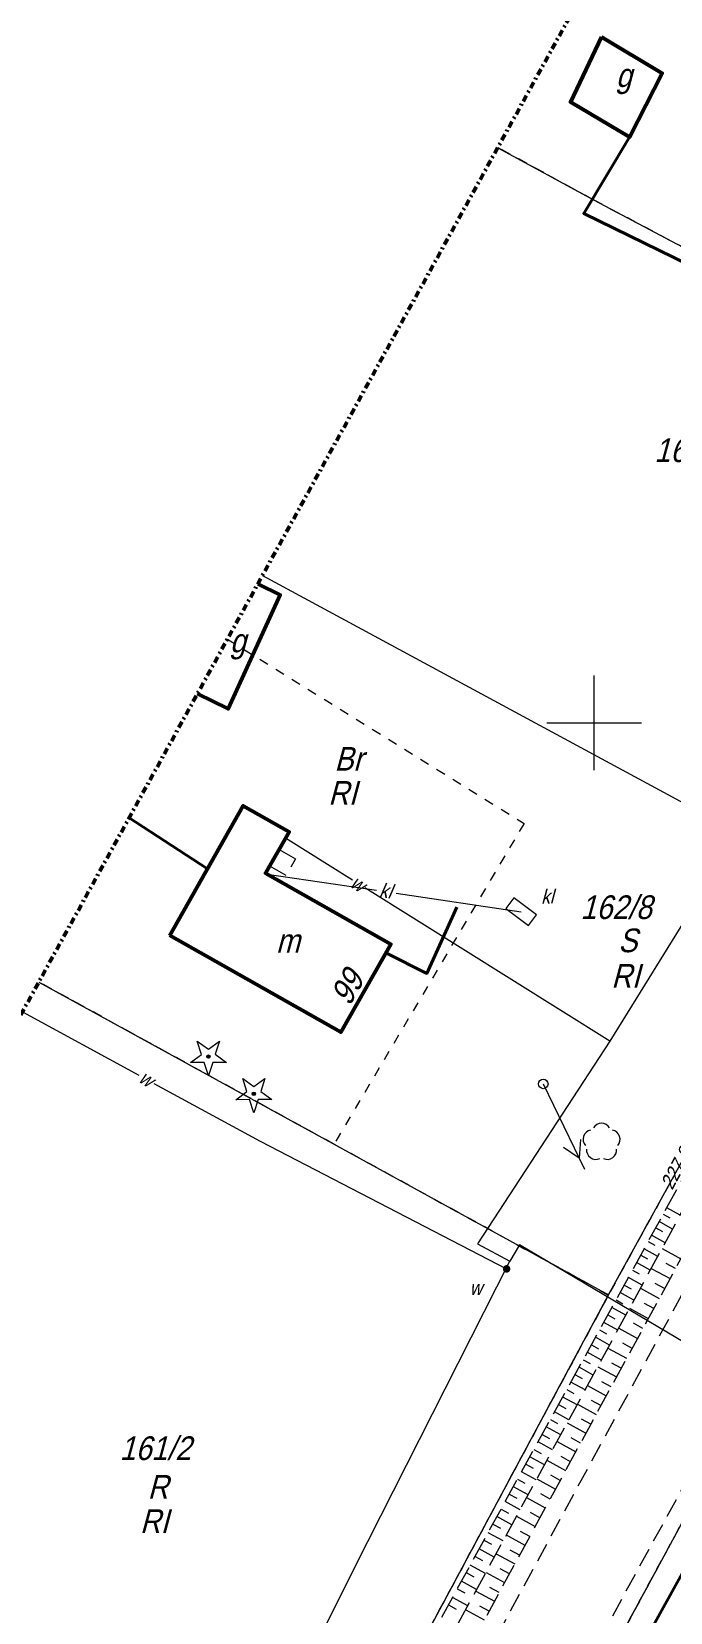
# Model space of a CAD drawing. Extents: x 7449598 to 7450455, y 5563374 to 5564952.
# Drawn here: x 7449870.3 to 7449904, y 5563953 to 5564036.5 of the extents above; entities that cross this region are included whole.
import ezdxf
from ezdxf.enums import TextEntityAlignment as Align

# ---------------------------------------------------------------- set-up
doc = ezdxf.new("R2010")
doc.units = 0
doc.header["$MEASUREMENT"] = 0
for name, pattern in [('217-500', [2, -0.5, 1.5]), ('218-500', [1, 0.5, -0.5]), ('420-500', [1.5, 1, -0.5]), ('823-500', [1.75, 1.25, -0.5]), ('DGN Style 4', [0.686427, 0.343214, -0.171607, 0, -0.171607])]:
    doc.linetypes.add(name, pattern=pattern)
for name, color, linetype, lineweight in [('52', 252, 'Continuous', 0), ('EDZPD_219', 7, 'Continuous', 0), ('GULENN', 1, 'Continuous', 13), ('GUPWZA', 7, 'Continuous', 0), ('SDRPK_420', 7, 'Continuous', 0), ('SDRPK_423', 7, 'Continuous', 0), ('SDRPT_414', 7, 'Continuous', 0), ('SZOPO_902', 7, 'Continuous', 0), ('UEEPA_510', 7, 'Continuous', 0), ('UKKPO_582', 7, 'Continuous', 0), ('UWWPO_581', 7, 'Continuous', 0), ('Warstwa 1', 7, 'Continuous', 0), ('Warstwa 24', 7, 'Continuous', 0), ('Warstwa 26', 7, 'Continuous', 0), ('Warstwa 28', 7, 'Continuous', 0), ('Warstwa 29', 7, 'Continuous', 0), ('Warstwa 3', 7, 'Continuous', 0), ('Warstwa 4', 7, 'Continuous', 0), ('Warstwa 60', 7, 'Continuous', 0), ('Warstwa 8', 7, 'Continuous', 0), ('WUKPS_403', 7, 'Continuous', 0), ('WUKPS_820', 7, 'Continuous', 0), ('WUKPS_823', 7, 'Continuous', 0), ('WUKPS_824', 7, 'Continuous', 0)]:
    doc.layers.add(name, color=color, linetype=linetype, lineweight=lineweight)
doc.styles.add('Style-WORKING_1250 I 0.26180', font='WORKING_1250.shx', dxfattribs={"oblique": 14.999978})

# ---------------------------------------------------------------- blocks, each defined once
blk = doc.blocks.new('DIG')
at = {"layer": '52', "linetype": 'Continuous', "lineweight": -2}
blk.add_hatch(color=0, dxfattribs=at).paths.add_polyline_path([(-8.96254, -0.01675, 1), (9.03746, -0.01675, 1)])
at = {"layer": '52', "color": 0, "linetype": 'Continuous', "lineweight": -2}
for p, q in [((-95.06254, -30.91675), (-36.36254, 11.78325)), ((-58.76254, 80.88325), (0.03746, 38.18325)), ((-36.36254, 11.78325), (-58.76254, 80.88325)), ((0.03746, 38.18325), (58.83746, 80.88325)), ((58.83746, 80.88325), (36.33746, 11.78325)), ((36.33746, 11.78325), (95.13746, -30.91675)), ((-22.46254, -30.91675), (-95.06254, -30.91675)), ((0.03746, -100.01675), (-22.46254, -30.91675)), ((22.53746, -30.91675), (0.03746, -100.01675)), ((95.13746, -30.91675), (22.53746, -30.91675))]:
    blk.add_line(p, q, dxfattribs=at)
blk.add_circle((0.03746, -0.01675), 9, dxfattribs=at)
blk = doc.blocks.new('DLN')
at = {"layer": '52', "color": 0, "linetype": 'Continuous', "lineweight": -2}
for centre, start, end in [((-0.0401, 50.02395), 30.77175, 149.114219), ((-47.6401, 15.52395), 102.662644, 221.349847), ((47.5599, 15.52395), 318.717503, 77.306586), ((-29.4401, -40.47605), 174.877086, 293.229456), ((29.3599, -40.47605), 246.770647, 5.322325)]:
    blk.add_arc(centre, 50, start, end, dxfattribs=at)
blk = doc.blocks.new('510_1')
at = {"layer": 'UEEPA_510', "color": 7, "linetype": 'Continuous', "lineweight": 13}
blk.add_circle((0, 0), 0.25, dxfattribs=at)
blk = doc.blocks.new('KOLO')
blk.add_hatch(color=0).paths.add_polyline_path([(0, -5), (-1.2941, -4.82963), (-2.5, -4.33013), (-3.53553, -3.53553), (-4.33013, -2.5), (-4.82963, -1.2941), (-5, 0), (-4.82963, 1.2941), (-4.33013, 2.5), (-3.53553, 3.53553), (-2.5, 4.33013), (-1.2941, 4.82963), (0, 5), (1.2941, 4.82963), (2.5, 4.33013), (3.53553, 3.53553), (4.33013, 2.5), (4.82963, 1.2941), (5, 0), (4.82963, -1.2941), (4.33013, -2.5), (3.53553, -3.53553), (2.5, -4.33013), (1.2941, -4.82963)], flags=16)
blk = doc.blocks.new('WLD_1')
at = {"color": 0, "linetype": 'ByBlock', "lineweight": -2, "flags": 128}
blk.add_lwpolyline([(-74.99987, -34.99991), (74.99985, -34.99995), (74.99987, 34.99991), (-74.99985, 34.99995)], close=True, dxfattribs=at)
blk = doc.blocks.new('SUPE04_2')
at = {"color": 0, "flags": 128}
for points in [[(0, 0), (-100, 0)], [(-69.82163, -10), (-87.14214, 0), (-69.82163, 10)]]:
    blk.add_lwpolyline(points, dxfattribs=at)

msp = doc.modelspace()

# ---------------------------------------------------------------- linework, layer by layer
at = {"layer": 'EDZPD_219', "color": 96, "linetype": 'Continuous', "lineweight": 13}
for p, q in [((7449894.914, 5564030.351), (7449899.97, 5564027.6)), ((7449899.97, 5564027.6), (7449925.19, 5564014.24)), ((7449882.492, 5564007.776), (7449912.66, 5563991.46)), ((7449896.18, 5563942.15), (7449928.84, 5564002.49)), ((7449900.76, 5563969.8), (7449912.66, 5563991.46)), ((7449870.682, 5563986.314), (7449900.76, 5563969.8)), ((7449878.56, 5563928.46), (7449900.76, 5563969.8))]:
    msp.add_line(p, q, dxfattribs=at)
at = {"layer": 'SDRPK_420', "color": 7, "linetype": '420-500', "lineweight": 13, "flags": 128}
for points in [[(7449881.24, 5563926.79), (7449890.91, 5563944.52), (7449908.2, 5563976.37), (7449932.16, 5564019.93), (7449942.95, 5564039.65), (7449943.52, 5564040.64), (7449946.94, 5564047.04), (7449950.9, 5564053.92), (7449962.69, 5564075.28), (7449979.37, 5564105.76), (7449991.38, 5564127.68), (7449991.97, 5564128.81), (7449995.91, 5564136.21)], [(7450000.28, 5564133.9), (7449983.71, 5564103.51), (7449967.23, 5564073.6), (7449945.6, 5564034.4), (7449939.4, 5564022.85), (7449936.97, 5564018.37), (7449915.5, 5563979.33), (7449912.2, 5563973.36), (7449895.25, 5563942.43), (7449886.72, 5563926.65), (7449884.33, 5563922.24), (7449879.79, 5563914.07), (7449879.35, 5563913.24), (7449869.49, 5563894.98)]]:
    msp.add_lwpolyline(points, dxfattribs=at)
at = {"layer": 'SDRPK_423', "color": 7, "linetype": '217-500', "lineweight": 13, "flags": 128}
msp.add_lwpolyline([(7449883.74, 5563991.943), (7449882.869, 5563992.435), (7449883.361, 5563993.305), (7449884.232, 5563992.813)], close=True, dxfattribs=at)
at = {"layer": 'SDRPT_414', "color": 7, "linetype": 'Continuous', "lineweight": 40}
msp.add_line((7449903.11, 5563952.33), (7449905.11, 5563955.93), dxfattribs=at)
at = {"layer": 'SZOPO_902', "color": 7, "linetype": 'Continuous', "lineweight": 40, "flags": 128}
for points in [[(7449901.86, 5564030.91), (7449899.456, 5564026.885), (7449924.95, 5564014.43)], [(7449879.588, 5563992.289), (7449875.45, 5563994.979)], [(7449888.997, 5563987.852), (7449891.159, 5563986.774), (7449892.743, 5563990.263)]]:
    msp.add_lwpolyline(points, dxfattribs=at)
at = {"layer": 'UKKPO_582', "color": 36, "linetype": 'Continuous', "lineweight": 13, "flags": 128}
for points in [[(7449882.733, 5563992.016), (7449888.503, 5563991.162)], [(7449889.553, 5563991.006), (7449896.146, 5563990.03)]]:
    msp.add_lwpolyline(points, dxfattribs=at)
at = {"layer": 'UWWPO_581', "color": 5, "linetype": 'Continuous', "lineweight": 13, "flags": 128}
for points in [[(7449910.62, 5563998.986), (7449900.832, 5563983.193), (7449887.892, 5563991.294)], [(7449887.247, 5563991.698), (7449883.705, 5563993.915)], [(7449869.818, 5563984.745), (7449875.963, 5563981.401)], [(7449900.832, 5563983.193), (7449893.836, 5563972.501), (7449895.543, 5563971.587)], [(7449876.759, 5563980.968), (7449882.357, 5563977.922), (7449895.378, 5563971.177)], [(7449914.697, 5563966.377), (7449913.528, 5563963.122), (7449910.193, 5563964.064), (7449896.064, 5563972.45), (7449895.543, 5563971.587)], [(7449882.44, 5563945.608), (7449888.055, 5563956.781), (7449895.543, 5563971.587)]]:
    msp.add_lwpolyline(points, dxfattribs=at)
at = {"layer": 'Warstwa 29', "color": 96, "linetype": '218-500', "lineweight": 13}
for p, q in [((7449899.97, 5564027.6), (7449894.917, 5564030.357)), ((7449894.917, 5564030.357), (7449899.97, 5564027.6)), ((7449925.19, 5564014.24), (7449899.97, 5564027.6)), ((7449899.97, 5564027.6), (7449925.19, 5564014.24)), ((7449880.641, 5564004.412), (7449896.3, 5563994.69)), ((7449896.3, 5563994.69), (7449886.27, 5563977.76)), ((7449912.66, 5563991.46), (7449900.76, 5563969.8)), ((7449900.76, 5563969.8), (7449912.66, 5563991.46)), ((7449886.27, 5563977.76), (7449870.681, 5563986.314)), ((7449870.681, 5563986.314), (7449886.27, 5563977.76)), ((7449900.76, 5563969.8), (7449886.27, 5563977.76)), ((7449886.27, 5563977.76), (7449900.76, 5563969.8)), ((7449900.76, 5563969.8), (7449878.56, 5563928.46)), ((7449878.56, 5563928.46), (7449900.76, 5563969.8)), ((7449907.15, 5563962.42), (7449896.18, 5563942.15)), ((7449896.18, 5563942.15), (7449907.15, 5563962.42))]:
    msp.add_line(p, q, dxfattribs=at)
at = {"layer": 'Warstwa 3', "color": 7, "linetype": 'Continuous', "lineweight": 53, "flags": 128}
for points in [[(7449900.39, 5564036.21), (7449903.59, 5564034.29), (7449901.86, 5564030.91), (7449898.75, 5564032.76)], [(7449877.6, 5563988.78), (7449881.47, 5563995.61), (7449883.89, 5563994.24), (7449882.65, 5563992.06), (7449889.26, 5563988.32), (7449886.62, 5563983.67)]]:
    msp.add_lwpolyline(points, close=True, dxfattribs=at)
msp.add_lwpolyline([(7449882.247, 5564007.331), (7449883.42, 5564006.76), (7449880.68, 5564000.73), (7449879.051, 5564001.524)], dxfattribs=at)
at = {"layer": 'Warstwa 60', "color": 7, "linetype": 'Continuous', "lineweight": 13}
for p, q in [((7449900, 5564000), (7449900, 5564002.5)), ((7449900, 5563997.5), (7449900, 5564002.5)), ((7449897.5, 5564000), (7449902.5, 5564000)), ((7449900, 5563997.5), (7449900, 5564000))]:
    msp.add_line(p, q, dxfattribs=at)
at = {"layer": 'Warstwa 8', "color": 7, "linetype": 'DGN Style 4', "lineweight": 53, "flags": 128}
msp.add_lwpolyline([(7450242.249, 5564757.195), (7450281.761, 5564736.224), (7450381.947, 5564923.763), (7450454.953, 5564884.917), (7450405.405, 5564791.854), (7450392.833, 5564798.548), (7450342.944, 5564703.75), (7450227.046, 5564484.373), (7450154.831, 5564348.788), (7449690.291, 5563497.193), (7449618.905, 5563522.751), (7449629.01, 5563547.14), (7449943.259, 5564118.2), (7449916.282, 5564132.943), (7449953.147, 5564197.693), (7449979.298, 5564183.674), (7450084.831, 5564375.475), (7450052.492, 5564392.854)], close=True, dxfattribs=at)
at = {"layer": 'WUKPS_820', "color": 7, "linetype": 'Continuous', "lineweight": 13}
for p, q in [((7449904.147, 5563973.281), (7449903.433, 5563973.673)), ((7449903.65, 5563974.068), (7449904.006, 5563973.872)), ((7449904.54, 5563974.005), (7449903.831, 5563974.396)), ((7449903.753, 5563972.557), (7449903.036, 5563972.951)), ((7449903.253, 5563973.345), (7449903.61, 5563973.148)), ((7449903.359, 5563971.832), (7449902.638, 5563972.228)), ((7449902.855, 5563972.622), (7449903.214, 5563972.425)), ((7449903.59, 5563972.255), (7449904.581, 5563971.716)), ((7449902.024, 5563971.112), (7449902.387, 5563970.912)), ((7449902.965, 5563971.108), (7449902.241, 5563971.506)), ((7449902.458, 5563971.9), (7449902.819, 5563971.701)), ((7449903.018, 5563971.203), (7449904.008, 5563970.664)), ((7449904.294, 5563971.19), (7449903.799, 5563971.459)), ((7449901.591, 5563970.323), (7449901.955, 5563970.123)), ((7449902.535, 5563970.317), (7449901.807, 5563970.718)), ((7449903.721, 5563970.138), (7449903.227, 5563970.407)), ((7449901.157, 5563969.535), (7449901.524, 5563969.334)), ((7449902.105, 5563969.527), (7449901.374, 5563969.929)), ((7449902.446, 5563970.151), (7449903.435, 5563969.612)), ((7449900.724, 5563968.747), (7449901.092, 5563968.544)), ((7449901.676, 5563968.737), (7449900.94, 5563969.141)), ((7449901.873, 5563969.099), (7449902.862, 5563968.56)), ((7449903.149, 5563969.086), (7449902.654, 5563969.355)), ((7449900.29, 5563967.959), (7449900.66, 5563967.755)), ((7449901.246, 5563967.946), (7449900.507, 5563968.353)), ((7449901.301, 5563968.047), (7449902.29, 5563967.508)), ((7449902.576, 5563968.034), (7449902.082, 5563968.304)), ((7449899.856, 5563967.171), (7449900.229, 5563966.966)), ((7449900.816, 5563967.156), (7449900.073, 5563967.565)), ((7449900.729, 5563966.995), (7449901.717, 5563966.457)), ((7449902.003, 5563966.983), (7449901.509, 5563967.252)), ((7449899.423, 5563966.382), (7449899.797, 5563966.176)), ((7449900.386, 5563966.366), (7449899.64, 5563966.776)), ((7449901.431, 5563965.931), (7449900.937, 5563966.2)), ((7449898.989, 5563965.594), (7449899.365, 5563965.387)), ((7449899.956, 5563965.575), (7449899.206, 5563965.988)), ((7449900.192, 5563966.008), (7449901.18, 5563965.471)), ((7449899.097, 5563963.995), (7449898.339, 5563964.412)), ((7449898.556, 5563964.806), (7449898.934, 5563964.598)), ((7449899.527, 5563964.785), (7449898.773, 5563965.2)), ((7449899.656, 5563965.022), (7449900.643, 5563964.485)), ((7449900.894, 5563964.945), (7449900.4, 5563965.214)), ((7449898.667, 5563963.205), (7449897.906, 5563963.624)), ((7449898.122, 5563964.018), (7449898.502, 5563963.809)), ((7449899.119, 5563964.036), (7449900.106, 5563963.499)), ((7449900.357, 5563963.959), (7449899.863, 5563964.228)), ((7449898.237, 5563962.414), (7449897.472, 5563962.835)), ((7449897.689, 5563963.229), (7449898.07, 5563963.019)), ((7449898.583, 5563963.05), (7449899.569, 5563962.513)), ((7449899.82, 5563962.973), (7449899.326, 5563963.241)), ((7449897.807, 5563961.624), (7449897.038, 5563962.047)), ((7449897.255, 5563962.441), (7449897.639, 5563962.23)), ((7449898.046, 5563962.063), (7449899.032, 5563961.527)), ((7449899.283, 5563961.987), (7449898.79, 5563962.255)), ((7449897.378, 5563960.834), (7449896.605, 5563961.259)), ((7449896.822, 5563961.653), (7449897.207, 5563961.441)), ((7449897.51, 5563961.077), (7449898.495, 5563960.541)), ((7449898.746, 5563961.001), (7449898.253, 5563961.269)), ((7449896.948, 5563960.044), (7449896.171, 5563960.471)), ((7449896.388, 5563960.865), (7449896.775, 5563960.652)), ((7449898.209, 5563960.015), (7449897.716, 5563960.283)), ((7449896.518, 5563959.253), (7449895.738, 5563959.682)), ((7449895.955, 5563960.077), (7449896.344, 5563959.862)), ((7449896.973, 5563960.091), (7449897.958, 5563959.555)), ((7449896.088, 5563958.463), (7449895.304, 5563958.894)), ((7449895.521, 5563959.288), (7449895.912, 5563959.073)), ((7449896.437, 5563959.105), (7449897.421, 5563958.569)), ((7449897.672, 5563959.029), (7449897.18, 5563959.297)), ((7449895.658, 5563957.673), (7449894.871, 5563958.106)), ((7449895.087, 5563958.5), (7449895.48, 5563958.284)), ((7449895.901, 5563958.118), (7449896.884, 5563957.583)), ((7449897.135, 5563958.043), (7449896.643, 5563958.311)), ((7449895.192, 5563956.817), (7449894.401, 5563957.252)), ((7449894.654, 5563957.712), (7449895.049, 5563957.495)), ((7449895.364, 5563957.132), (7449896.347, 5563956.597)), ((7449896.598, 5563957.057), (7449896.106, 5563957.324)), ((7449894.727, 5563955.961), (7449893.931, 5563956.398)), ((7449894.184, 5563956.858), (7449894.581, 5563956.64)), ((7449894.828, 5563956.146), (7449895.811, 5563955.611)), ((7449896.061, 5563956.071), (7449895.57, 5563956.338)), ((7449894.261, 5563955.104), (7449893.462, 5563955.544)), ((7449893.715, 5563956.004), (7449894.113, 5563955.785)), ((7449895.524, 5563955.085), (7449895.033, 5563955.352)), ((7449893.795, 5563954.248), (7449892.992, 5563954.69)), ((7449893.245, 5563955.15), (7449893.645, 5563954.93)), ((7449894.291, 5563955.159), (7449895.274, 5563954.624)), ((7449893.33, 5563953.392), (7449892.522, 5563953.836)), ((7449892.775, 5563954.296), (7449893.178, 5563954.075)), ((7449893.755, 5563954.173), (7449894.737, 5563953.638)), ((7449894.987, 5563954.099), (7449894.496, 5563954.366)), ((7449892.306, 5563953.442), (7449892.71, 5563953.22)), ((7449893.219, 5563953.187), (7449894.2, 5563952.652)), ((7449894.45, 5563953.113), (7449893.96, 5563953.38))]:
    msp.add_line(p, q, dxfattribs=at)
at = {"layer": 'WUKPS_823', "color": 7, "linetype": '823-500', "lineweight": 13, "flags": 128}
for points in [[(7449878.46, 5563928.26), (7449887.97, 5563945.56), (7449905.89, 5563978.14)], [(7449907.48, 5563977.04), (7449889.94, 5563944.83), (7449880.36, 5563927.36)]]:
    msp.add_lwpolyline(points, dxfattribs=at)
at = {"layer": 'WUKPS_824', "color": 7, "linetype": '823-500', "lineweight": 13, "flags": 128}
msp.add_lwpolyline([(7449879.48, 5563927.85), (7449888.91, 5563945.27), (7449906.51, 5563977.62)], dxfattribs=at)

# ---------------------------------------------------------------- block references
at = {"layer": '52', "color": 96, "linetype": 'Continuous', "lineweight": 13, "ltscale": 0.1, "xscale": 0.0100011, "yscale": 0.0100011, "zscale": 0.0100011}
for name, p, rotation in [('DIG', (7449879.633, 5563982.383), 0.066321), ('DIG', (7449882.032, 5563980.418), 0.066321), ('DLN', (7449900.392, 5563977.859), 0.06631999999999999)]:
    msp.add_blockref(name, p, dxfattribs=dict(at, rotation=rotation))
at = {"layer": 'GULENN', "color": 1, "lineweight": 13, "ltscale": 0.1, "xscale": 0.05, "yscale": 0.05, "zscale": 0.05, "rotation": 115.7636812546798}
msp.add_blockref('SUPE04_2', (7449897.316, 5563980.937), dxfattribs=at)
at = {"layer": 'GUPWZA', "color": 7, "lineweight": 0, "ltscale": 0.1, "xscale": 0.04000000000000001, "yscale": 0.04000000000000001, "zscale": 0.04000000000000001, "rotation": 90}
msp.add_blockref('KOLO', (7449895.378, 5563971.177), dxfattribs=at)
at = {"layer": 'UEEPA_510', "color": 7, "linetype": 'Continuous', "lineweight": 13}
msp.add_blockref('510_1', (7449897.316, 5563980.937), dxfattribs=at)
at = {"layer": 'UKKPO_582', "color": 36, "linetype": 'Continuous', "lineweight": 13, "xscale": 0.0100012, "yscale": 0.0100012, "zscale": 0.0100012, "rotation": 323.115687}
msp.add_blockref('WLD_1', (7449896.146, 5563990.03), dxfattribs=at)

# ---------------------------------------------------------------- texts
at = {"layer": 'UKKPO_582', "color": 36, "linetype": 'Continuous', "lineweight": 13, "style": 'Style-WORKING_1250 I 0.26180', "oblique": 14.99998, "width": 0.900007}
msp.add_text('kl', height=0.75, rotation=351.58058, dxfattribs=at).set_placement((7449888.945, 5563990.766), align=Align.CENTER)
msp.add_text('kl', height=0.75, rotation=0.06632, dxfattribs=at).set_placement((7449897.206, 5563990.461))
at = {"layer": 'UWWPO_581', "color": 5, "linetype": 'Continuous', "lineweight": 13, "style": 'Style-WORKING_1250 I 0.26180', "oblique": 14.99998, "width": 0.900007}
for p in [(7449887.258, 5563991.691), (7449876.091, 5563981.394)]:
    msp.add_text('w', height=0.75, rotation=327.95294, dxfattribs=at).set_placement(p, align=Align.MIDDLE_LEFT)
at = {"layer": 'UWWPO_581', "color": 7, "linetype": 'Continuous', "lineweight": 13, "style": 'Style-WORKING_1250 I 0.26180', "oblique": 14.99998, "width": 0.900007}
msp.add_text('w', height=0.75, rotation=0.06632, dxfattribs=at).set_placement((7449893.429, 5563970.181), align=Align.MIDDLE_LEFT)
at = {"layer": 'Warstwa 1', "color": 7, "linetype": 'Continuous', "lineweight": 30, "style": 'Style-WORKING_1250 I 0.26180', "oblique": 15, "width": 0.895998}
msp.add_text('99', height=1.25, rotation=60.41267, dxfattribs=at).set_placement((7449887.495, 5563985.727), align=Align.CENTER)
at = {"layer": 'Warstwa 24', "color": 96, "linetype": 'Continuous', "lineweight": 30, "style": 'Style-WORKING_1250 I 0.26180', "width": 0.899997}
for s, oblique, p in [('162/7', 15, (7449903.178, 5564013.762)), ('162/8', 14.99998, (7449899.276, 5563989.642)), ('161/2', 15, (7449874.946, 5563961.089))]:
    msp.add_text(s, height=1.25, dxfattribs=dict(at, oblique=oblique)).set_placement(p)
at = {"layer": 'Warstwa 26', "color": 96, "linetype": 'Continuous', "lineweight": 30, "style": 'Style-WORKING_1250 I 0.26180', "oblique": 15, "width": 0.899997}
for p in [(7449885.958, 5563995.673), (7449900.901, 5563986.018), (7449876.018, 5563957.239)]:
    msp.add_text('RI', height=1.25, dxfattribs=at).set_placement(p)
at = {"layer": 'Warstwa 28', "color": 96, "linetype": 'Continuous', "lineweight": 30, "style": 'Style-WORKING_1250 I 0.26180', "oblique": 15, "width": 0.899997}
for s, p in [('Br', (7449886.283, 5563997.475)), ('S', (7449901.269, 5563987.889)), ('R', (7449876.423, 5563959.05))]:
    msp.add_text(s, height=1.25, dxfattribs=at).set_placement(p)
at = {"layer": 'Warstwa 4', "color": 7, "linetype": 'Continuous', "lineweight": 30, "style": 'Style-WORKING_1250 I 0.26180', "oblique": 15, "width": 0.899997}
for s, p in [('g', (7449901.15, 5564033.55)), ('g', (7449880.769, 5564003.713)), ('m', (7449883.202, 5563987.867))]:
    msp.add_text(s, height=1.25, dxfattribs=at).set_placement(p)
at = {"layer": 'WUKPS_403', "color": 7, "linetype": 'Continuous', "lineweight": 13, "style": 'Style-WORKING_1250 I 0.26180', "oblique": 15, "width": 0.900007}
msp.add_text('227.84', height=0.75, rotation=61.50436, dxfattribs=at).set_placement((7449904.117, 5563975.297))

doc.saveas('drawing.dxf')
